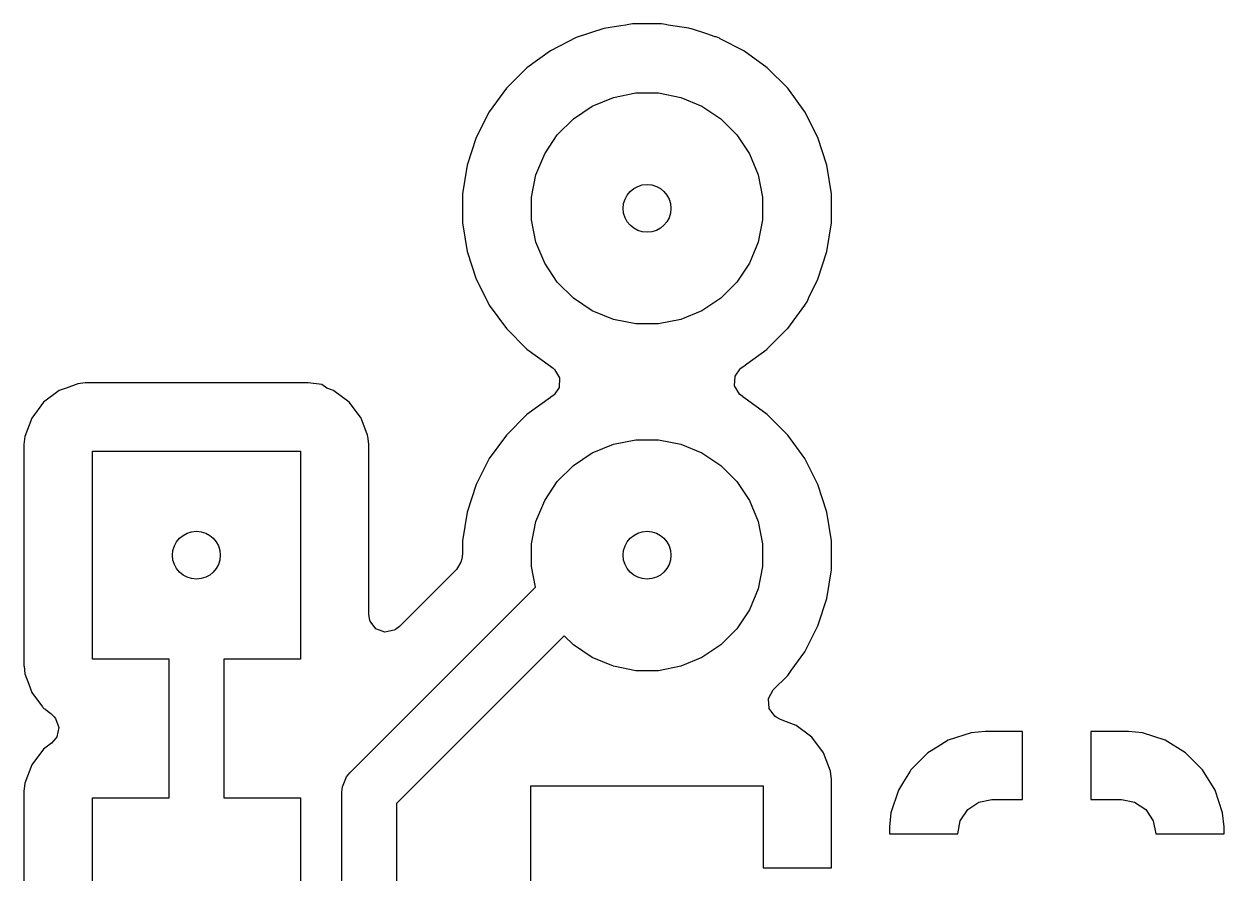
# Model space of a CAD drawing. Header units: inches. Extents: x -1.73 to 1.75, y 0.02 to 4.69.
# Drawn here: x 0.6629 to 1.0089, y 1.7721 to 2.0169 of the extents above; entities that cross this region are included whole.
import ezdxf

# ---------------------------------------------------------------- set-up
doc = ezdxf.new("R2010")
doc.units = ezdxf.units.IN
doc.header["$MEASUREMENT"] = 0
doc.layers.add('BLACK', color=250, linetype='CONTINUOUS')

msp = doc.modelspace()

# ---------------------------------------------------------------- linework, layer by layer
at = {"layer": 'BLACK', "linetype": 'CONTINUOUS'}
for p, q in [((0.83007, 2.01564), (0.82211, 2.01305)), ((0.83495, 2.01641), (0.83007, 2.01564)), ((0.83642, 2.01665), (0.83495, 2.01641)), ((0.8368, 2.01671), (0.83642, 2.01665)), ((0.83833, 2.01695), (0.8368, 2.01671)), ((0.83834, 2.01695), (0.83833, 2.01695)), ((0.8467, 2.01695), (0.83834, 2.01695)), ((0.84785, 2.01677), (0.8467, 2.01695)), ((0.8467, 2.01695), (0.8467, 2.01695)), ((0.84862, 2.01665), (0.84785, 2.01677)), ((0.85459, 2.0157), (0.84862, 2.01665)), ((0.85478, 2.01568), (0.85459, 2.0157)), ((0.85514, 2.0156), (0.85478, 2.01568)), ((0.85532, 2.01553), (0.85514, 2.0156)), ((0.85979, 2.01407), (0.85532, 2.01553)), ((0.86219, 2.01329), (0.85979, 2.01407)), ((0.82211, 2.01305), (0.81465, 2.00925)), ((0.86245, 2.01325), (0.86219, 2.01329)), ((0.86341, 2.01286), (0.86245, 2.01325)), ((0.86362, 2.0127), (0.86341, 2.01286)), ((0.87039, 2.00925), (0.86362, 2.0127)), ((0.81465, 2.00925), (0.80788, 2.00433)), ((0.87716, 2.00433), (0.87039, 2.00925)), ((0.80788, 2.00433), (0.80196, 1.99842)), ((0.88308, 1.99842), (0.87716, 2.00433)), ((0.87716, 2.00433), (0.87716, 2.00433)), ((0.80196, 1.99842), (0.79705, 1.99165)), ((0.83281, 1.9958), (0.83924, 1.99708)), ((0.83924, 1.99708), (0.8458, 1.99708)), ((0.8458, 1.99708), (0.85223, 1.9958)), ((0.88799, 1.99165), (0.88308, 1.99842)), ((0.82129, 1.98965), (0.82674, 1.99329)), ((0.82674, 1.99329), (0.83281, 1.9958)), ((0.85223, 1.9958), (0.85829, 1.99329)), ((0.85829, 1.99329), (0.86375, 1.98965)), ((0.79705, 1.99165), (0.79325, 1.98419)), ((0.81665, 1.98501), (0.82129, 1.98965)), ((0.86375, 1.98965), (0.86839, 1.98501)), ((0.888, 1.99163), (0.88799, 1.99165)), ((0.89179, 1.98419), (0.888, 1.99163)), ((0.79325, 1.98419), (0.79066, 1.97623)), ((0.81301, 1.97955), (0.81665, 1.98501)), ((0.86839, 1.98501), (0.87203, 1.97955)), ((0.89438, 1.97623), (0.89179, 1.98419)), ((0.8105, 1.97349), (0.81301, 1.97955)), ((0.87203, 1.97955), (0.87454, 1.97349)), ((0.79066, 1.97623), (0.78935, 1.96796)), ((0.89569, 1.96796), (0.89438, 1.97623)), ((0.80922, 1.96706), (0.8105, 1.97349)), ((0.87454, 1.97349), (0.87582, 1.96706)), ((0.78935, 1.96796), (0.78935, 1.95959)), ((0.80922, 1.9605), (0.80922, 1.96706)), ((0.87582, 1.96706), (0.87582, 1.9605)), ((0.89569, 1.95959), (0.89569, 1.96796)), ((0.78935, 1.95959), (0.79066, 1.95133)), ((0.8105, 1.95407), (0.80922, 1.9605)), ((0.87582, 1.9605), (0.87454, 1.95407)), ((0.89438, 1.95133), (0.89569, 1.95959)), ((0.79066, 1.95133), (0.79325, 1.94337)), ((0.81301, 1.948), (0.8105, 1.95407)), ((0.87454, 1.95407), (0.87203, 1.948)), ((0.89179, 1.94337), (0.89438, 1.95133)), ((0.81665, 1.94255), (0.81301, 1.948)), ((0.87203, 1.948), (0.86839, 1.94255)), ((0.79325, 1.94337), (0.79691, 1.93618)), ((0.82129, 1.93791), (0.81665, 1.94255)), ((0.86839, 1.94255), (0.86375, 1.93791)), ((0.88912, 1.93813), (0.89179, 1.94337)), ((0.82674, 1.93427), (0.82129, 1.93791)), ((0.86375, 1.93791), (0.85829, 1.93427)), ((0.8888, 1.93702), (0.88912, 1.93813)), ((0.79691, 1.93618), (0.79705, 1.93591)), ((0.79705, 1.93591), (0.80196, 1.92914)), ((0.83281, 1.93176), (0.82674, 1.93427)), ((0.85829, 1.93427), (0.85223, 1.93176)), ((0.88308, 1.92914), (0.88799, 1.93591)), ((0.88799, 1.93591), (0.8888, 1.93702)), ((0.88799, 1.93591), (0.88799, 1.93591)), ((0.88799, 1.93591), (0.88799, 1.93591)), ((0.88799, 1.93591), (0.88799, 1.93591)), ((0.83924, 1.93048), (0.83281, 1.93176)), ((0.85223, 1.93176), (0.8458, 1.93048)), ((0.80196, 1.92914), (0.80196, 1.92914)), ((0.80196, 1.92914), (0.80788, 1.92322)), ((0.8458, 1.93048), (0.83924, 1.93048)), ((0.87719, 1.92326), (0.88304, 1.92911)), ((0.88304, 1.92911), (0.88307, 1.92914)), ((0.88307, 1.92914), (0.88308, 1.92914)), ((0.80788, 1.92322), (0.81468, 1.91828)), ((0.87125, 1.91893), (0.87716, 1.92322)), ((0.87716, 1.92323), (0.87719, 1.92326)), ((0.87716, 1.92322), (0.87716, 1.92323)), ((0.87716, 1.92322), (0.87716, 1.92322)), ((0.81468, 1.91828), (0.81474, 1.91825)), ((0.81474, 1.91825), (0.81477, 1.91823)), ((0.81477, 1.91823), (0.81477, 1.91822)), ((0.81477, 1.91822), (0.81482, 1.91819)), ((0.81482, 1.91819), (0.81481, 1.91818)), ((0.81481, 1.91818), (0.81548, 1.91768)), ((0.81548, 1.91768), (0.81588, 1.9173)), ((0.81588, 1.9173), (0.81727, 1.91492)), ((0.86789, 1.91539), (0.86932, 1.9175)), ((0.86932, 1.9175), (0.8696, 1.91774)), ((0.8696, 1.91774), (0.87024, 1.91822)), ((0.87024, 1.91822), (0.87039, 1.9183)), ((0.87039, 1.91831), (0.87125, 1.91893)), ((0.87039, 1.9183), (0.87039, 1.91831)), ((0.67837, 1.91323), (0.67501, 1.91198)), ((0.68057, 1.91347), (0.67837, 1.91323)), ((0.68064, 1.91348), (0.68057, 1.91347)), ((0.68071, 1.91348), (0.68064, 1.91348)), ((0.74448, 1.91348), (0.68071, 1.91348)), ((0.68071, 1.91348), (0.68071, 1.91348)), ((0.7446, 1.91348), (0.74448, 1.91348)), ((0.74448, 1.91348), (0.74448, 1.91348)), ((0.74448, 1.91348), (0.74448, 1.91348)), ((0.74479, 1.91345), (0.7446, 1.91348)), ((0.7488, 1.91302), (0.74479, 1.91345)), ((0.81727, 1.91492), (0.81715, 1.91217)), ((0.86777, 1.91264), (0.86789, 1.91539)), ((0.67306, 1.91125), (0.66852, 1.90786)), ((0.67501, 1.91198), (0.67306, 1.91125)), ((0.67306, 1.91125), (0.67306, 1.91125)), ((0.75019, 1.91198), (0.7488, 1.91302)), ((0.75214, 1.91125), (0.75019, 1.91198)), ((0.75219, 1.91121), (0.75214, 1.91125)), ((0.75214, 1.91125), (0.75214, 1.91125)), ((0.75214, 1.91125), (0.75214, 1.91125)), ((0.75214, 1.91125), (0.75214, 1.91125)), ((0.75667, 1.90786), (0.75219, 1.91121)), ((0.81544, 1.90981), (0.8148, 1.90934)), ((0.81572, 1.91006), (0.81544, 1.90981)), ((0.81715, 1.91217), (0.81572, 1.91006)), ((0.86851, 1.91138), (0.86777, 1.91264)), ((0.86852, 1.91131), (0.86851, 1.91138)), ((0.86861, 1.91121), (0.86852, 1.91131)), ((0.86916, 1.91026), (0.86861, 1.91121)), ((0.86957, 1.90988), (0.86916, 1.91026)), ((0.87022, 1.90942), (0.86957, 1.90988)), ((0.66852, 1.90786), (0.66513, 1.90332)), ((0.66852, 1.90786), (0.66852, 1.90786)), ((0.75668, 1.90786), (0.75667, 1.90786)), ((0.75667, 1.90786), (0.75667, 1.90786)), ((0.75986, 1.9036), (0.75668, 1.90786)), ((0.81465, 1.90925), (0.80788, 1.90433)), ((0.8148, 1.90934), (0.81465, 1.90925)), ((0.87025, 1.90939), (0.87022, 1.90942)), ((0.87023, 1.90937), (0.87025, 1.90939)), ((0.87036, 1.90927), (0.87023, 1.90937)), ((0.87037, 1.90927), (0.87036, 1.90927)), ((0.87039, 1.90925), (0.87037, 1.90927)), ((0.87716, 1.90433), (0.87039, 1.90925)), ((0.87039, 1.90925), (0.87039, 1.90925)), ((0.66513, 1.90332), (0.66315, 1.89801)), ((0.66513, 1.90332), (0.66513, 1.90332)), ((0.75998, 1.90347), (0.75986, 1.9036)), ((0.76001, 1.90342), (0.75998, 1.90347)), ((0.75998, 1.90347), (0.75998, 1.90347)), ((0.76005, 1.90336), (0.76001, 1.90342)), ((0.76007, 1.90332), (0.76005, 1.90336)), ((0.7619, 1.89842), (0.76007, 1.90332)), ((0.76007, 1.90332), (0.76007, 1.90332)), ((0.76007, 1.90332), (0.76007, 1.90332)), ((0.76007, 1.90332), (0.76007, 1.90332)), ((0.80788, 1.90433), (0.80196, 1.89842)), ((0.87716, 1.90433), (0.87716, 1.90433)), ((0.88308, 1.89842), (0.87716, 1.90433)), ((0.66315, 1.89801), (0.66289, 1.89566)), ((0.76205, 1.89801), (0.7619, 1.89842)), ((0.76229, 1.89581), (0.76205, 1.89801)), ((0.80196, 1.89842), (0.79705, 1.89165)), ((0.83281, 1.8958), (0.83924, 1.89708)), ((0.83924, 1.89708), (0.8458, 1.89708)), ((0.8458, 1.89708), (0.85223, 1.8958)), ((0.88799, 1.89165), (0.88308, 1.89842)), ((0.66289, 1.89566), (0.66289, 1.83189)), ((0.6826, 1.83378), (0.6826, 1.89378)), ((0.6826, 1.89378), (0.7426, 1.89378)), ((0.7426, 1.89378), (0.7426, 1.83378)), ((0.7623, 1.89574), (0.76229, 1.89581)), ((0.7623, 1.89566), (0.7623, 1.89574)), ((0.7623, 1.84673), (0.7623, 1.89566)), ((0.82129, 1.88965), (0.82674, 1.89329)), ((0.82674, 1.89329), (0.83281, 1.8958)), ((0.85223, 1.8958), (0.85829, 1.89329)), ((0.85829, 1.89329), (0.86375, 1.88965)), ((0.79705, 1.89165), (0.79325, 1.88419)), ((0.81665, 1.88501), (0.82129, 1.88965)), ((0.86375, 1.88965), (0.86839, 1.88501)), ((0.888, 1.89163), (0.88799, 1.89165)), ((0.89179, 1.88419), (0.888, 1.89163)), ((0.79325, 1.88419), (0.79066, 1.87623)), ((0.81301, 1.87955), (0.81665, 1.88501)), ((0.86839, 1.88501), (0.87203, 1.87955)), ((0.89438, 1.87623), (0.89179, 1.88419)), ((0.8105, 1.87349), (0.81301, 1.87955)), ((0.87203, 1.87955), (0.87454, 1.87349)), ((0.79066, 1.87623), (0.78935, 1.86796)), ((0.89569, 1.86796), (0.89438, 1.87623)), ((0.80922, 1.86706), (0.8105, 1.87349)), ((0.87454, 1.87349), (0.87582, 1.86706)), ((0.78935, 1.86796), (0.78935, 1.86415)), ((0.80922, 1.8605), (0.80922, 1.86706)), ((0.87582, 1.86706), (0.87582, 1.8605)), ((0.89569, 1.85959), (0.89569, 1.86796)), ((0.78886, 1.86178), (0.78763, 1.8597)), ((0.78915, 1.86277), (0.78886, 1.86178)), ((0.78935, 1.86415), (0.78915, 1.86277)), ((0.78763, 1.8597), (0.77113, 1.84321)), ((0.81039, 1.8546), (0.80922, 1.8605)), ((0.87582, 1.8605), (0.87454, 1.85407)), ((0.89438, 1.85133), (0.89569, 1.85959)), ((0.75683, 1.80104), (0.81039, 1.8546)), ((0.87454, 1.85407), (0.87203, 1.848)), ((0.89179, 1.84337), (0.89438, 1.85133)), ((0.87203, 1.848), (0.86839, 1.84255)), ((0.76261, 1.84502), (0.7623, 1.84673)), ((0.76272, 1.84474), (0.76261, 1.84502)), ((0.76437, 1.84254), (0.76272, 1.84474)), ((0.76694, 1.84158), (0.76437, 1.84254)), ((0.76963, 1.84216), (0.76694, 1.84158)), ((0.77002, 1.84237), (0.76963, 1.84216)), ((0.77113, 1.84321), (0.77002, 1.84237)), ((0.81863, 1.84057), (0.77028, 1.79221)), ((0.82129, 1.83791), (0.81863, 1.84057)), ((0.86839, 1.84255), (0.86375, 1.83791)), ((0.88799, 1.83591), (0.89179, 1.84337)), ((0.82674, 1.83427), (0.82129, 1.83791)), ((0.86375, 1.83791), (0.85829, 1.83427)), ((0.70472, 1.83378), (0.6826, 1.83378)), ((0.70472, 1.79378), (0.70472, 1.83378)), ((0.7426, 1.83378), (0.72047, 1.83378)), ((0.72047, 1.83378), (0.72047, 1.79378)), ((0.83281, 1.83176), (0.82674, 1.83427)), ((0.85829, 1.83427), (0.85223, 1.83176)), ((0.8841, 1.83056), (0.88799, 1.83591)), ((0.88799, 1.83591), (0.88799, 1.83591)), ((0.88799, 1.83591), (0.88799, 1.83591)), ((0.66289, 1.83189), (0.6629, 1.83182)), ((0.6629, 1.83182), (0.66291, 1.83175)), ((0.66291, 1.83175), (0.66315, 1.82955)), ((0.83924, 1.83048), (0.83281, 1.83176)), ((0.8458, 1.83048), (0.83924, 1.83048)), ((0.85223, 1.83176), (0.8458, 1.83048)), ((0.88307, 1.82914), (0.8841, 1.83056)), ((0.66315, 1.82955), (0.66424, 1.82662)), ((0.87885, 1.82492), (0.88307, 1.82914)), ((0.66424, 1.82662), (0.66513, 1.82424)), ((0.66513, 1.82424), (0.66513, 1.82424)), ((0.66513, 1.82424), (0.66513, 1.82424)), ((0.66513, 1.82424), (0.66513, 1.82424)), ((0.66513, 1.82424), (0.66826, 1.82005)), ((0.87753, 1.8225), (0.87885, 1.82492)), ((0.66826, 1.82005), (0.66835, 1.81991)), ((0.66835, 1.81991), (0.66844, 1.8198)), ((0.66844, 1.8198), (0.66858, 1.81962)), ((0.87749, 1.82232), (0.87753, 1.8225)), ((0.87769, 1.81958), (0.87749, 1.82232)), ((0.66858, 1.81962), (0.66887, 1.81944)), ((0.66887, 1.81944), (0.66895, 1.81938)), ((0.66895, 1.81938), (0.66895, 1.81938)), ((0.66895, 1.81938), (0.66895, 1.81938)), ((0.66895, 1.81938), (0.67063, 1.81812)), ((0.67063, 1.81812), (0.67065, 1.81811)), ((0.67065, 1.81811), (0.67163, 1.81713)), ((0.67163, 1.81713), (0.67196, 1.81669)), ((0.67196, 1.81669), (0.67292, 1.81411)), ((0.87934, 1.81738), (0.87769, 1.81958)), ((0.87977, 1.81705), (0.87934, 1.81738)), ((0.88099, 1.81639), (0.87977, 1.81705)), ((0.88268, 1.81576), (0.88099, 1.81639)), ((0.67292, 1.81411), (0.67234, 1.81142)), ((0.88552, 1.8147), (0.88268, 1.81576)), ((0.89005, 1.81131), (0.88552, 1.8147)), ((0.88552, 1.8147), (0.88552, 1.8147)), ((0.88552, 1.8147), (0.88552, 1.8147)), ((0.88552, 1.8147), (0.88552, 1.8147)), ((0.93996, 1.81299), (0.93592, 1.81258)), ((0.95079, 1.81299), (0.93996, 1.81299)), ((0.93996, 1.81299), (0.93996, 1.81299)), ((0.93996, 1.81299), (0.93996, 1.81299)), ((0.93996, 1.81299), (0.93996, 1.81299)), ((0.95079, 1.79331), (0.95079, 1.81299)), ((0.9813, 1.81299), (0.97047, 1.81299)), ((0.97047, 1.81299), (0.97047, 1.79331)), ((0.98534, 1.81258), (0.9813, 1.81299)), ((0.9813, 1.81299), (0.9813, 1.81299)), ((0.67083, 1.80959), (0.66852, 1.80786)), ((0.67219, 1.81115), (0.67083, 1.80959)), ((0.67234, 1.81142), (0.67219, 1.81115)), ((0.67234, 1.81142), (0.67234, 1.81142)), ((0.89344, 1.80678), (0.89005, 1.81131)), ((0.89005, 1.81131), (0.89005, 1.81131)), ((0.89005, 1.81131), (0.89005, 1.81131)), ((0.92937, 1.81041), (0.92613, 1.80841)), ((0.93592, 1.81258), (0.92937, 1.81041)), ((0.92937, 1.81041), (0.92937, 1.81041)), ((0.92937, 1.81041), (0.92937, 1.81041)), ((0.92937, 1.81041), (0.92937, 1.81041)), ((0.93592, 1.81258), (0.93592, 1.81258)), ((0.99189, 1.81041), (0.98534, 1.81258)), ((0.98534, 1.81258), (0.98534, 1.81258)), ((0.99777, 1.80678), (0.99189, 1.81041)), ((0.99189, 1.81041), (0.99189, 1.81041)), ((0.99189, 1.81041), (0.99189, 1.81041)), ((0.66852, 1.80786), (0.66513, 1.80332)), ((0.66852, 1.80786), (0.66852, 1.80786)), ((0.89542, 1.80147), (0.89344, 1.80678)), ((0.89344, 1.80678), (0.89344, 1.80678)), ((0.92349, 1.80678), (0.91861, 1.8019)), ((0.92613, 1.80841), (0.92349, 1.80678)), ((1.00265, 1.8019), (0.99777, 1.80678)), ((0.66513, 1.80332), (0.66315, 1.79801)), ((0.66513, 1.80332), (0.66513, 1.80332)), ((0.75468, 1.79701), (0.75585, 1.79985)), ((0.75585, 1.79985), (0.75683, 1.80104)), ((0.89567, 1.79913), (0.89542, 1.80147)), ((0.89542, 1.80147), (0.89542, 1.80147)), ((0.89542, 1.80147), (0.89542, 1.80147)), ((0.89567, 1.78543), (0.89567, 1.79913)), ((0.89567, 1.79913), (0.89567, 1.79913)), ((0.91834, 1.80147), (0.91647, 1.79844)), ((0.91861, 1.8019), (0.91834, 1.80147)), ((1.00627, 1.79603), (1.00265, 1.8019)), ((0.66315, 1.79801), (0.66289, 1.79566)), ((0.66289, 1.79566), (0.66289, 1.79566)), ((0.66289, 1.79566), (0.66289, 1.73189)), ((0.75453, 1.79547), (0.75468, 1.79701)), ((0.80906, 1.73031), (0.80906, 1.79724)), ((0.80906, 1.79724), (0.87598, 1.79724)), ((0.87598, 1.79724), (0.87598, 1.77362)), ((0.91499, 1.79603), (0.91281, 1.78948)), ((0.91647, 1.79844), (0.91499, 1.79603)), ((0.91499, 1.79603), (0.91499, 1.79603)), ((1.00845, 1.78948), (1.00627, 1.79603)), ((1.00627, 1.79603), (1.00627, 1.79603)), ((0.6826, 1.73378), (0.6826, 1.79378)), ((0.6826, 1.79378), (0.70472, 1.79378)), ((0.72047, 1.79378), (0.7426, 1.79378)), ((0.7426, 1.79378), (0.7426, 1.73378)), ((0.75453, 1.63248), (0.75453, 1.79547)), ((0.77028, 1.79221), (0.77028, 1.63248)), ((0.93497, 1.79042), (0.93816, 1.79256)), ((0.93816, 1.79256), (0.94193, 1.79331)), ((0.94193, 1.79331), (0.95079, 1.79331)), ((0.97047, 1.79331), (0.97933, 1.79331)), ((0.97933, 1.79331), (0.9831, 1.79256)), ((0.9831, 1.79256), (0.98629, 1.79042)), ((0.91281, 1.78948), (0.9124, 1.78543)), ((0.91281, 1.78948), (0.91281, 1.78948)), ((0.93284, 1.78723), (0.93497, 1.79042)), ((0.98629, 1.79042), (0.98842, 1.78723)), ((1.00886, 1.78543), (1.00845, 1.78948)), ((0.89567, 1.77362), (0.89567, 1.78543)), ((0.9124, 1.78543), (0.9124, 1.78543)), ((0.9124, 1.78543), (0.9124, 1.78346)), ((0.9124, 1.78543), (0.9124, 1.78543)), ((0.93209, 1.78346), (0.93284, 1.78723)), ((0.98842, 1.78723), (0.98917, 1.78346)), ((1.00886, 1.78346), (1.00886, 1.78543)), ((1.00886, 1.78543), (1.00886, 1.78543)), ((0.9124, 1.78346), (0.93209, 1.78346)), ((0.98917, 1.78346), (1.00886, 1.78346)), ((0.87598, 1.77362), (0.89567, 1.77362))]:
    msp.add_line(p, q, dxfattribs=at)
at = {"layer": 'BLACK'}
for centre in [(0.84252, 1.96378), (0.7126, 1.86378), (0.84252, 1.86378)]:
    msp.add_circle(centre, 0.00689, dxfattribs=at)
at = {"layer": 'WHITE'}
for centre in [(0.84252, 1.96378), (0.7126, 1.86378), (0.84252, 1.86378)]:
    msp.add_circle(centre, 0.00689, dxfattribs=at)

doc.saveas('drawing.dxf')
